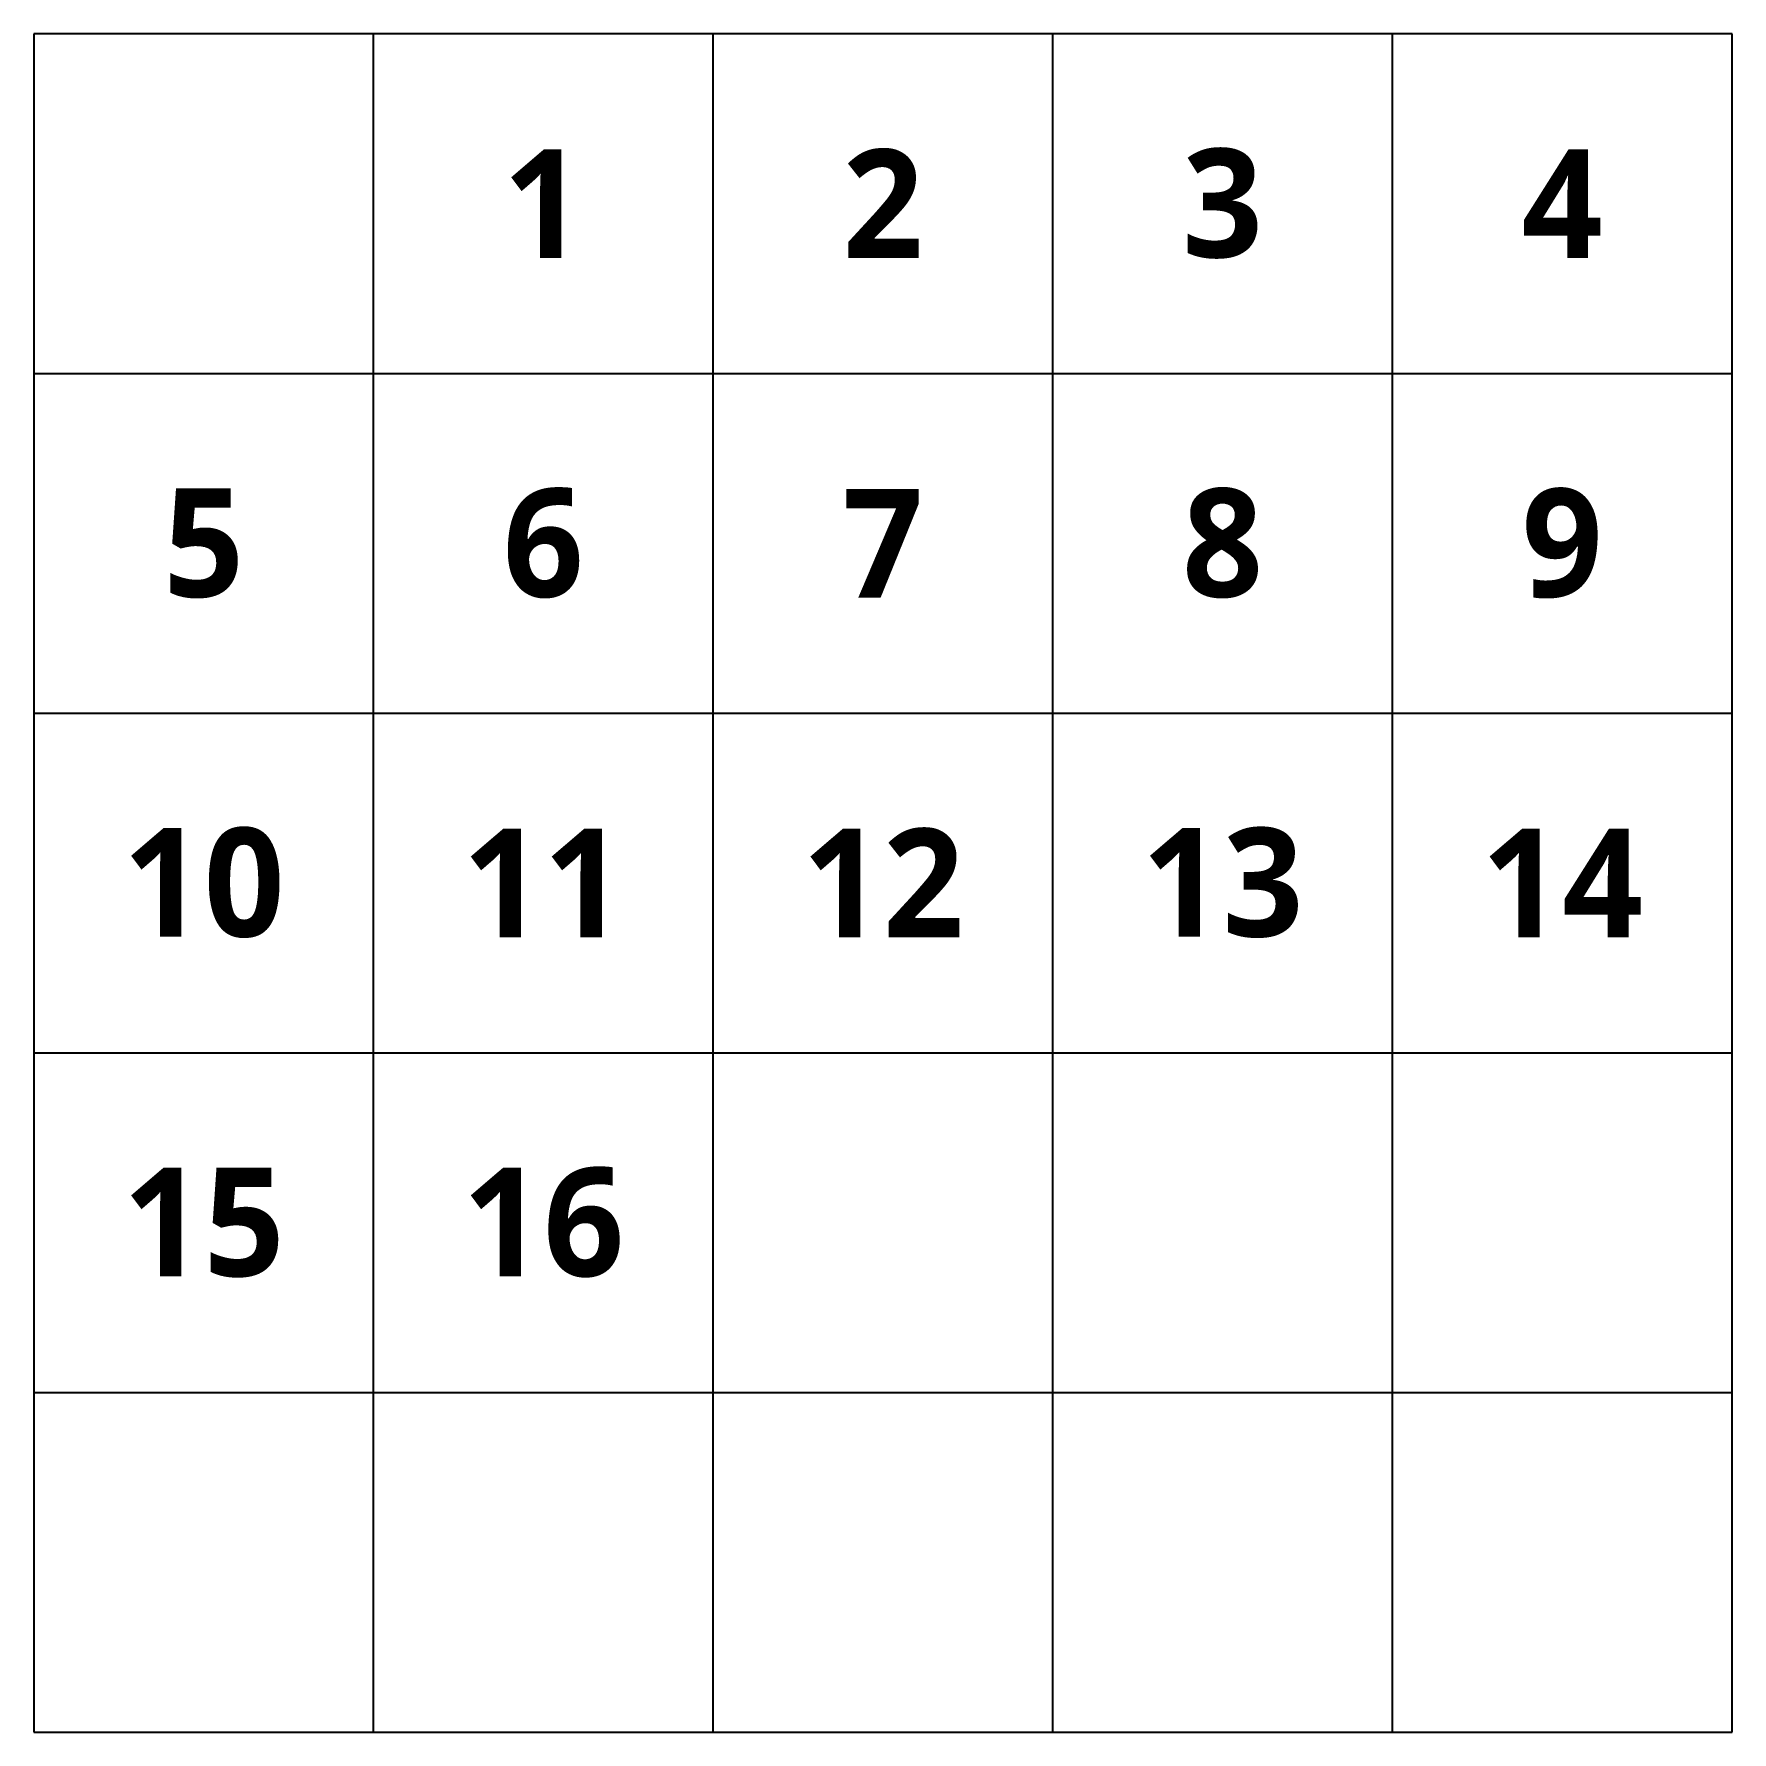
# Model space of a CAD drawing. Header units: millimetres. Extents: x 0 to 100, y 0 to 100.
import ezdxf

# ---------------------------------------------------------------- set-up
doc = ezdxf.new("R2010")
doc.units = ezdxf.units.MM
doc.layers.get('0').update_dxf_attribs({"lineweight": 25, "true_color": 0xffffff})
doc.styles.add('textstyle0', font='')
doc.styles.add('textstyle1', font='')
doc.styles.add('textstyle10', font='')
doc.styles.add('textstyle11', font='')
doc.styles.add('textstyle12', font='')
doc.styles.add('textstyle13', font='')
doc.styles.add('textstyle14', font='')
doc.styles.add('textstyle15', font='')
doc.styles.add('textstyle2', font='')
doc.styles.add('textstyle3', font='')
doc.styles.add('textstyle4', font='')
doc.styles.add('textstyle5', font='')
doc.styles.add('textstyle6', font='')
doc.styles.add('textstyle7', font='')
doc.styles.add('textstyle8', font='')
doc.styles.add('textstyle9', font='')
doc.styles.get('textstyle0').set_extended_font_data('Segoe UI Semibold')
doc.styles.get('textstyle1').set_extended_font_data('Segoe UI Semibold')
doc.styles.get('textstyle10').set_extended_font_data('Segoe UI Semibold')
doc.styles.get('textstyle11').set_extended_font_data('Segoe UI Semibold')
doc.styles.get('textstyle12').set_extended_font_data('Segoe UI Semibold')
doc.styles.get('textstyle13').set_extended_font_data('Segoe UI Semibold')
doc.styles.get('textstyle14').set_extended_font_data('Segoe UI Semibold')
doc.styles.get('textstyle15').set_extended_font_data('Segoe UI Semibold')
doc.styles.get('textstyle2').set_extended_font_data('Segoe UI Semibold')
doc.styles.get('textstyle3').set_extended_font_data('Segoe UI Semibold')
doc.styles.get('textstyle4').set_extended_font_data('Segoe UI Semibold')
doc.styles.get('textstyle5').set_extended_font_data('Segoe UI Semibold')
doc.styles.get('textstyle6').set_extended_font_data('Segoe UI Semibold')
doc.styles.get('textstyle7').set_extended_font_data('Segoe UI Semibold')
doc.styles.get('textstyle8').set_extended_font_data('Segoe UI Semibold')
doc.styles.get('textstyle9').set_extended_font_data('Segoe UI Semibold')

msp = doc.modelspace()

# ---------------------------------------------------------------- linework, layer by layer
for p, q in [((100, 100), (0, 100)), ((0, 100), (0, 0)), ((20, 80), (20, 100)), ((40, 80), (40, 100)), ((60, 80), (60, 100)), ((80, 80), (80, 100)), ((100, 0), (100, 100)), ((0, 80), (20, 80)), ((20, 80), (40, 80)), ((20, 60), (20, 80)), ((40, 80), (60, 80)), ((40, 60), (40, 80)), ((60, 80), (80, 80)), ((60, 60), (60, 80)), ((80, 80), (100, 80)), ((80, 60), (80, 80)), ((0, 60), (20, 60)), ((20, 60), (40, 60)), ((20, 40), (20, 60)), ((40, 60), (60, 60)), ((40, 40), (40, 60)), ((60, 60), (80, 60)), ((60, 40), (60, 60)), ((80, 60), (100, 60)), ((80, 40), (80, 60)), ((0, 40), (20, 40)), ((20, 40), (40, 40)), ((20, 20), (20, 40)), ((40, 40), (60, 40)), ((40, 20), (40, 40)), ((60, 40), (80, 40)), ((60, 20), (60, 40)), ((80, 40), (100, 40)), ((80, 20), (80, 40)), ((0, 20), (20, 20)), ((20, 20), (40, 20)), ((20, 0), (20, 20)), ((40, 20), (60, 20)), ((40, 0), (40, 20)), ((60, 20), (80, 20)), ((60, 0), (60, 20)), ((80, 20), (100, 20)), ((80, 0), (80, 20)), ((0, 0), (100, 0))]:
    msp.add_line(p, q)

# ---------------------------------------------------------------- texts
at = {"char_height": 20, "attachment_point": 5}
for s, insert, style in [('\\H6.4;1', (30, 90), 'textstyle7'), ('\\H6.4;2', (50, 90), 'textstyle6'), ('\\H6.4;3', (70, 90), 'textstyle5'), ('\\H6.4;4', (90, 90), 'textstyle4'), ('\\H6.4;5', (10, 70), 'textstyle3'), ('\\H6.4;6', (30, 70), 'textstyle12'), ('\\H6.4;7', (50, 70), 'textstyle2'), ('\\H6.4;8', (70, 70), 'textstyle1'), ('\\H6.4;9', (90, 70), 'textstyle15'), ('\\H6.4;10', (10, 50), 'textstyle14'), ('\\H6.4;11', (30, 50), 'textstyle13'), ('\\H6.4;12', (50, 50), 'textstyle0'), ('\\H6.4;13', (70, 50), 'textstyle11'), ('\\H6.4;14', (90, 50), 'textstyle10'), ('\\H6.4;15', (10, 30), 'textstyle9'), ('\\H6.4;16', (30, 30), 'textstyle8')]:
    msp.add_mtext(s, dxfattribs=dict(at, insert=insert, style=style))

doc.saveas('drawing.dxf')
